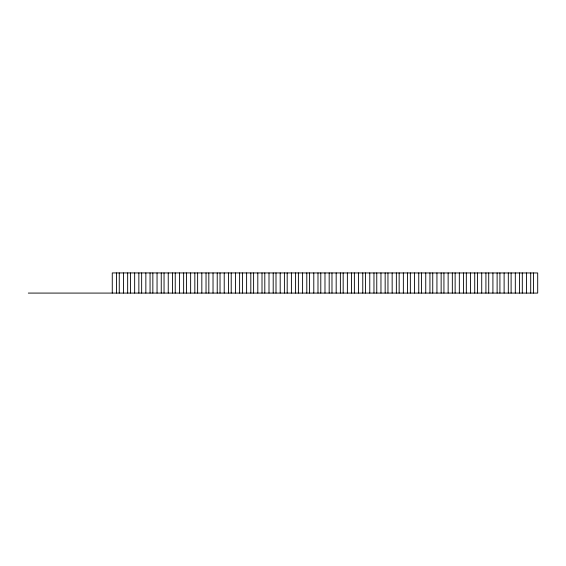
<?xml version="1.0" encoding="UTF-8"?>
<svg xmlns="http://www.w3.org/2000/svg" width="566" height="566" viewBox="0 0 566 566"><rect width="100%" height="100%" fill="white"/><g stroke="black" fill="none" stroke-linecap="round" stroke-linejoin="round"><path stroke-width="0.85" d="M112.266 293.082L112.266 272.932L537.7 272.968L537.7 293.082L28.3 293.082M533.505 272.968L533.505 293.082M530.703 272.918L530.703 293.082M526.5 272.918L526.507 293.082M522.305 272.918L522.305 293.082M519.503 272.918L519.51 293.082M515.308 272.918L515.308 293.082M511.112 272.918L511.112 293.082M508.31 272.918L508.31 293.082M504.115 272.918L504.115 293.082M499.912 272.918L499.912 293.082M497.118 272.918L497.118 293.082M492.915 272.918L492.915 293.082M488.72 272.918L488.72 293.082M485.918 272.918L485.918 293.082M481.723 272.918L481.723 293.082M477.52 272.918L477.527 293.082M474.725 272.918L474.725 293.082M470.523 272.918L470.523 293.082M466.327 272.918L466.327 293.082M463.526 272.918L463.526 293.082M459.33 272.918L459.33 293.082M455.135 272.918L455.135 293.082M452.333 272.918L452.333 293.082M448.138 272.918L448.138 293.082M443.935 272.918L443.935 293.082M441.14 272.918L441.14 293.082M436.938 272.918L436.938 293.082M432.742 272.918L432.742 293.082M429.941 272.918L429.941 293.082M425.745 272.918L425.745 293.082M421.543 272.918L421.543 293.082M418.748 272.918L418.748 293.082M414.545 272.918L414.545 293.082M410.35 272.918L410.35 293.082M407.548 272.918L407.548 293.082M403.353 272.918L403.353 293.082M399.15 272.918L399.157 293.082M396.356 272.918L396.356 293.082M392.153 272.918L392.16 293.082M387.958 272.918L387.958 293.082M385.156 272.918L385.163 293.082M380.96 272.918L380.96 293.082M376.765 272.918L376.765 293.082M373.963 272.918L373.963 293.082M369.768 272.918L369.768 293.082M365.565 272.918L365.565 293.082M362.771 272.918L362.771 293.082M358.568 272.918L358.568 293.082M354.373 272.918L354.373 293.082M351.571 272.918L351.571 293.082M347.375 272.918L347.375 293.082M343.173 272.918L343.173 293.082M340.378 272.918L340.378 293.082M336.176 272.918L336.176 293.082M331.98 272.918L331.98 293.082M329.179 272.918L329.179 293.082M324.983 272.918L324.983 293.082M320.788 272.918L320.788 293.082M317.986 272.918L317.986 293.082M313.79 272.918L313.79 293.082M309.588 272.918L309.588 293.082M306.793 272.918L306.793 293.082M302.591 272.918L302.591 293.082M298.395 272.918L298.395 293.082M295.594 272.918L295.594 293.082M291.398 272.918L291.398 293.082M287.195 272.918L287.195 293.082M284.401 272.918L284.401 293.082M280.198 272.918L280.198 293.082M276.003 272.918L276.003 293.082M273.201 272.954L273.201 293.082M269.006 272.954L269.006 293.082M264.803 272.954L264.81 293.082M262.008 272.946L262.008 293.082M257.806 272.946L257.813 293.082M253.61 272.946L253.61 293.082M250.809 272.946L250.816 293.082M246.613 272.946L246.613 293.082M242.418 272.946L242.418 293.082M239.616 272.946L239.616 293.082M235.421 272.946L235.421 293.082M231.218 272.946L231.218 293.082M228.423 272.946L228.423 293.082M224.221 272.946L224.221 293.082M220.025 272.946L220.025 293.082M217.224 272.946L217.224 293.082M213.028 272.946L213.028 293.082M208.826 272.946L208.826 293.082M206.031 272.946L206.031 293.082M201.829 272.946L201.829 293.082M197.633 272.946L197.633 293.082M194.831 272.946L194.831 293.082M190.636 272.946L190.636 293.082M186.44 272.946L186.44 293.082M183.639 272.946L183.639 293.082M179.443 272.946L179.443 293.082M175.241 272.946L175.241 293.082M172.446 272.939L172.446 293.082M168.244 272.939L168.244 293.082M164.048 272.939L164.048 293.082M161.246 272.939L161.246 293.082M157.051 272.939L157.051 293.082M152.848 272.939L152.848 293.082M150.054 272.946L150.054 293.082M145.851 272.946L145.851 293.082M141.656 272.946L141.656 293.082M138.854 272.946L138.854 293.082M134.658 272.946L134.658 293.082M130.456 272.946L130.463 293.082M127.661 272.939L127.661 293.082M123.459 272.939L123.466 293.082M119.263 272.939L119.263 293.082M116.462 272.932L116.469 293.082"/></g></svg>
